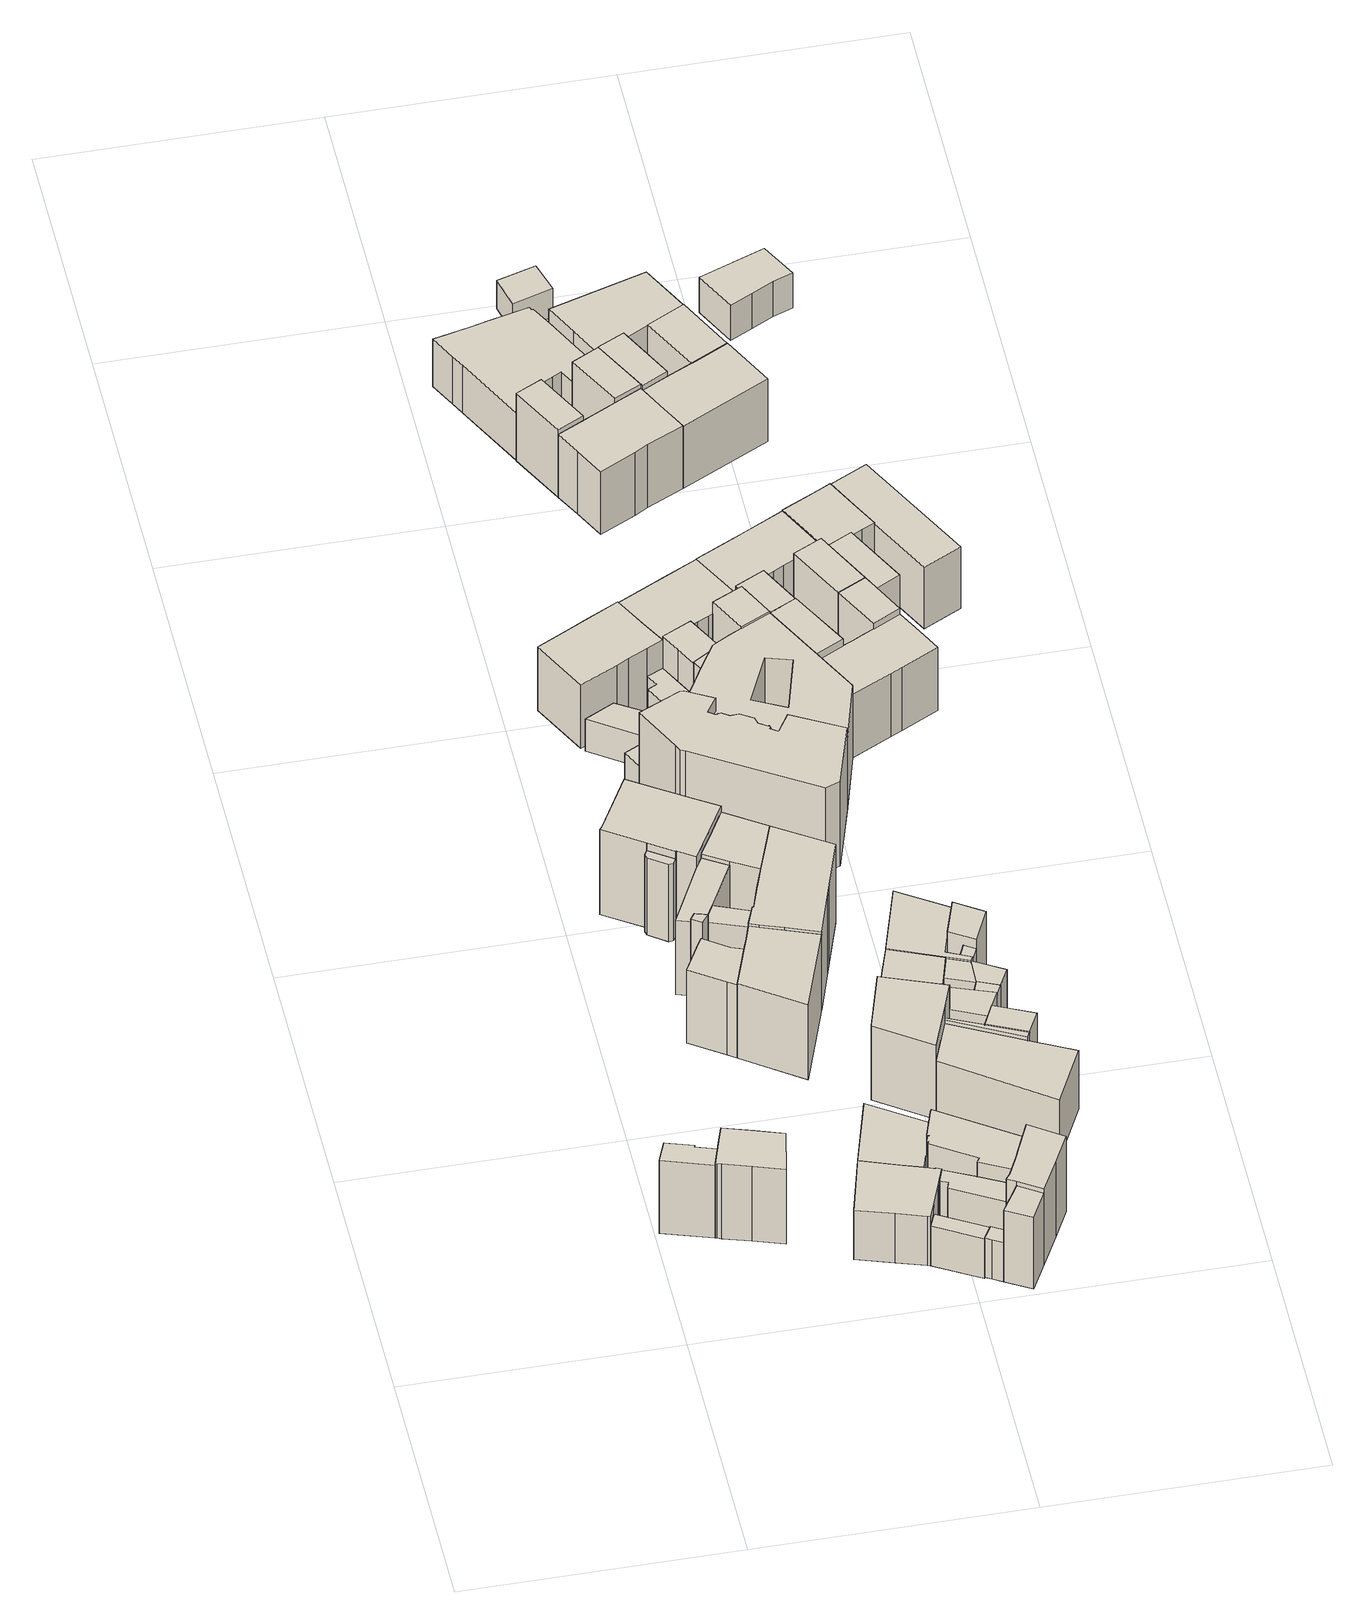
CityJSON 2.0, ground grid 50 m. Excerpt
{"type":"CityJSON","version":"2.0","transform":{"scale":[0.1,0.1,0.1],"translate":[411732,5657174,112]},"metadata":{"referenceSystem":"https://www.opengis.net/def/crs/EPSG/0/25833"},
"CityObjects":{
"building1":{"type":"Building","attributes":{"Gemeindeschluessel":14612000,"Geometrietyp2DReferenz":"3000","function":"31001_9998","roofType":"9999"},"children":["building1-1","building1-2"]},
"building1-1":{"type":"BuildingPart","attributes":{"Dachtyp_tdc":"tdcGableRoof","Dachneigung":29.9,"QualitaetDacherkennung":73,"Geometrietyp2DReferenz":"3000","measuredHeight":19.45,"roofType":"3100"},"parents":["building1"],"geometry":[{"type":"Solid","lod":"1","boundaries":[[[[0,1,2,3,4,5,6,7,8]],[[9,10,11,12,13,14,15,16,17]],[[8,10,9,0]],[[7,11,10,8]],[[6,12,11,7]],[[5,13,12,6]],[[4,14,13,5]],[[3,15,14,4]],[[2,16,15,3]],[[1,17,16,2]],[[0,9,17,1]]]]}]},
"building1-2":{"type":"BuildingPart","attributes":{"Dachtyp_tdc":"tdcPolyFlatRoof","Dachneigung":32.98,"QualitaetDacherkennung":55,"Geometrietyp2DReferenz":"3000","measuredHeight":18.44,"roofType":"2100"},"parents":["building1"],"geometry":[{"type":"Solid","lod":"1","boundaries":[[[[18,19,20,21,22,23]],[[9,24,25,26,27,10]],[[23,24,9,18]],[[22,25,24,23]],[[21,26,25,22]],[[20,27,26,21]],[[19,10,27,20]],[[18,9,10,19]]]]}]},
"building2":{"type":"Building","attributes":{"Dachtyp_tdc":"tdcFreeFormRoof","Gemeindeschluessel":14612000,"Dachneigung":19.95,"QualitaetDacherkennung":12,"Geometrietyp2DReferenz":"3000","measuredHeight":19.2,"function":"31001_9998","roofType":"5000"},"geometry":[{"type":"Solid","lod":"1","boundaries":[[[[28,29,30,31]],[[32,33,34,35]],[[31,33,32,28]],[[30,34,33,31]],[[29,35,34,30]],[[28,32,35,29]]]]}]},
"building3":{"type":"Building","attributes":{"Gemeindeschluessel":14612000,"Geometrietyp2DReferenz":"3000","function":"31001_9998","roofType":"9999"},"children":["building3-1","building3-2"]},
"building3-1":{"type":"BuildingPart","attributes":{"Dachtyp_tdc":"tdcHipAndGableRoof","Dachneigung":46.77,"QualitaetDacherkennung":33,"Geometrietyp2DReferenz":"3000","measuredHeight":19.54,"roofType":"5000"},"parents":["building3"],"geometry":[{"type":"Solid","lod":"1","boundaries":[[[[36,37,38,39,40,41,42,43]],[[44,45,46,47,48,49,50,51]],[[43,45,44,36]],[[42,46,45,43]],[[41,47,46,42]],[[40,48,47,41]],[[39,49,48,40]],[[38,50,49,39]],[[37,51,50,38]],[[36,44,51,37]]]]}]},
"building3-2":{"type":"BuildingPart","attributes":{"Dachtyp_tdc":"tdcGableRoof","Dachneigung":30.3,"QualitaetDacherkennung":47,"Geometrietyp2DReferenz":"3000","measuredHeight":19.57,"roofType":"3100"},"parents":["building3"],"geometry":[{"type":"Solid","lod":"1","boundaries":[[[[52,53,54,55,56,57,58]],[[59,46,44,60,61,62,63]],[[58,46,59,52]],[[57,44,46,58]],[[56,60,44,57]],[[55,61,60,56]],[[54,62,61,55]],[[53,63,62,54]],[[52,59,63,53]]]]}]},
"building4":{"type":"Building","attributes":{"Gemeindeschluessel":14612000,"Geometrietyp2DReferenz":"3000","function":"31001_9998","roofType":"9999"},"children":["building4-1","building4-2","building4-3"]},
"building4-1":{"type":"BuildingPart","attributes":{"Dachtyp_tdc":"tdcFreeFormRoof","Dachneigung":63.6,"QualitaetDacherkennung":11,"Geometrietyp2DReferenz":"3000","measuredHeight":18.9,"roofType":"5000"},"parents":["building4"],"geometry":[{"type":"Solid","lod":"1","boundaries":[[[[64,65,66,67,68,69]],[[70,71,72,73,74,75]],[[69,71,70,64]],[[68,72,71,69]],[[67,73,72,68]],[[66,74,73,67]],[[65,75,74,66]],[[64,70,75,65]]]]}]},
"building4-2":{"type":"BuildingPart","attributes":{"Dachtyp_tdc":"tdcFreeFormRoof","Dachneigung":39.24,"QualitaetDacherkennung":23,"Geometrietyp2DReferenz":"3000","measuredHeight":16.07,"roofType":"5000"},"parents":["building4"],"geometry":[{"type":"Solid","lod":"1","boundaries":[[[[76,77,78,79,80,81]],[[82,83,84,85,86,87]],[[81,83,82,76]],[[80,84,83,81]],[[79,85,84,80]],[[78,86,85,79]],[[77,87,86,78]],[[76,82,87,77]]]]}]},
"building4-3":{"type":"BuildingPart","attributes":{"Dachtyp_tdc":"tdcGableRoof","Dachneigung":28.85,"QualitaetDacherkennung":77,"Geometrietyp2DReferenz":"3000","measuredHeight":21.61,"roofType":"3100"},"parents":["building4"],"geometry":[{"type":"Solid","lod":"1","boundaries":[[[[88,89,90,91,92,93,94,95,96,97,98,99]],[[75,100,101,102,87,86,103,104,105,106,107,70]],[[99,100,75,88]],[[98,101,100,99]],[[97,102,101,98]],[[96,87,102,97]],[[95,86,87,96]],[[94,103,86,95]],[[93,104,103,94]],[[92,105,104,93]],[[91,106,105,92]],[[90,107,106,91]],[[89,70,107,90]],[[88,75,70,89]]]]}]},
"building5":{"type":"Building","attributes":{"Gemeindeschluessel":14612000,"Geometrietyp2DReferenz":"3000","function":"31001_9998","roofType":"9999"},"children":["building5-1","building5-2","building5-3"]},
"building5-1":{"type":"BuildingPart","attributes":{"Dachtyp_tdc":"tdcPolyFlatRoof","Dachneigung":52.43,"QualitaetDacherkennung":63,"Geometrietyp2DReferenz":"3000","measuredHeight":11.21,"roofType":"2100"},"parents":["building5"],"geometry":[{"type":"Solid","lod":"1","boundaries":[[[[108,109,110,111]],[[112,113,114,115]],[[111,113,112,108]],[[110,114,113,111]],[[109,115,114,110]],[[108,112,115,109]]]]}]},
"building5-2":{"type":"BuildingPart","attributes":{"Dachtyp_tdc":"tdcGableRoof","Dachneigung":38.84,"QualitaetDacherkennung":47,"Geometrietyp2DReferenz":"3000","measuredHeight":14.58,"roofType":"3100"},"parents":["building5"],"geometry":[{"type":"Solid","lod":"1","boundaries":[[[[116,117,118,119,120,121,122,123,124,125,126,127,128]],[[129,130,131,132,115,114,133,134,135,136,137,138,139]],[[128,130,129,116]],[[127,131,130,128]],[[126,132,131,127]],[[125,115,132,126]],[[124,114,115,125]],[[123,133,114,124]],[[122,134,133,123]],[[121,135,134,122]],[[120,136,135,121]],[[119,137,136,120]],[[118,138,137,119]],[[117,139,138,118]],[[116,129,139,117]]]]}]},
"building5-3":{"type":"BuildingPart","attributes":{"Dachtyp_tdc":"tdcPolyFlatRoof","Dachneigung":33.16,"QualitaetDacherkennung":56,"Geometrietyp2DReferenz":"3000","measuredHeight":12.74,"roofType":"2100"},"parents":["building5"],"geometry":[{"type":"Solid","lod":"1","boundaries":[[[[140,141,142,143,144,145,146]],[[147,148,131,130,149,150,151]],[[146,148,147,140]],[[145,131,148,146]],[[144,130,131,145]],[[143,149,130,144]],[[142,150,149,143]],[[141,151,150,142]],[[140,147,151,141]]]]}]},
"building6":{"type":"Building","attributes":{"Dachtyp_tdc":"tdcHipAndGableRoof","Gemeindeschluessel":14612000,"Dachneigung":34.46,"QualitaetDacherkennung":48,"Geometrietyp2DReferenz":"3000","measuredHeight":13.91,"function":"31001_9998","roofType":"5000"},"geometry":[{"type":"Solid","lod":"1","boundaries":[[[[152,153,154,155,156,157,158,159,160,161,162,163,164,165,166]],[[167,168,169,170,171,172,173,174,175,176,177,178,179,180,181]],[[166,168,167,152]],[[165,169,168,166]],[[164,170,169,165]],[[163,171,170,164]],[[162,172,171,163]],[[161,173,172,162]],[[160,174,173,161]],[[159,175,174,160]],[[158,176,175,159]],[[157,177,176,158]],[[156,178,177,157]],[[155,179,178,156]],[[154,180,179,155]],[[153,181,180,154]],[[152,167,181,153]]]]}]},
"building7":{"type":"Building","attributes":{"Gemeindeschluessel":14612000,"Geometrietyp2DReferenz":"3000","function":"31001_9998","roofType":"9999"},"children":["building7-1","building7-2","building7-3","building7-4"]},
"building7-1":{"type":"BuildingPart","attributes":{"Dachtyp_tdc":"tdcPolyFlatRoof","Dachneigung":38.86,"QualitaetDacherkennung":47,"Geometrietyp2DReferenz":"3000","measuredHeight":19.51,"roofType":"2100"},"parents":["building7"],"geometry":[{"type":"Solid","lod":"1","boundaries":[[[[182,183,184,185,186,187,188]],[[189,190,191,192,193,194,195]],[[188,190,189,182]],[[187,191,190,188]],[[186,192,191,187]],[[185,193,192,186]],[[184,194,193,185]],[[183,195,194,184]],[[182,189,195,183]]]]}]},
"building7-2":{"type":"BuildingPart","attributes":{"Dachtyp_tdc":"tdcPolyFlatRoof","Dachneigung":40.63,"QualitaetDacherkennung":58,"Geometrietyp2DReferenz":"3000","measuredHeight":19.34,"roofType":"2100"},"parents":["building7"],"geometry":[{"type":"Solid","lod":"1","boundaries":[[[[196,197,198,199,200]],[[190,201,202,203,191]],[[200,201,190,196]],[[199,202,201,200]],[[198,203,202,199]],[[197,191,203,198]],[[196,190,191,197]]]]}]},
"building7-3":{"type":"BuildingPart","attributes":{"Dachtyp_tdc":"tdcHipAndGableRoof","Dachneigung":37.05,"QualitaetDacherkennung":53,"Geometrietyp2DReferenz":"3000","measuredHeight":20.7,"roofType":"5000"},"parents":["building7"],"geometry":[{"type":"Solid","lod":"1","boundaries":[[[[204,205,206,207,208,209,210,211,212,213,214,215,216]],[[217,218,219,202,201,220,221,222,223,224,225,226,227]],[[216,218,217,204]],[[215,219,218,216]],[[214,202,219,215]],[[213,201,202,214]],[[212,220,201,213]],[[211,221,220,212]],[[210,222,221,211]],[[209,223,222,210]],[[208,224,223,209]],[[207,225,224,208]],[[206,226,225,207]],[[205,227,226,206]],[[204,217,227,205]]]]}]},
"building7-4":{"type":"BuildingPart","attributes":{"Dachtyp_tdc":"tdcGableRoof","Dachneigung":40.17,"QualitaetDacherkennung":57,"Geometrietyp2DReferenz":"3000","measuredHeight":20.71,"roofType":"3100"},"parents":["building7"],"geometry":[{"type":"Solid","lod":"1","boundaries":[[[[228,208,229,230,231,232,209]],[[233,223,189,195,234,235,224]],[[209,223,233,228]],[[232,189,223,209]],[[231,195,189,232]],[[230,234,195,231]],[[229,235,234,230]],[[208,224,235,229]],[[228,233,224,208]]]]}]},
"building8":{"type":"Building","attributes":{"Dachtyp_tdc":"tdcFreeFormRoof","Gemeindeschluessel":14612000,"Dachneigung":47,"QualitaetDacherkennung":44,"Geometrietyp2DReferenz":"3000","measuredHeight":16.25,"function":"31001_9998","roofType":"5000"},"geometry":[{"type":"Solid","lod":"1","boundaries":[[[[236,237,238,239,240,241,242,243,244,245,246,247,248]],[[249,250,251,252,253,254,255,256,257,258,259,260,261]],[[248,250,249,236]],[[247,251,250,248]],[[246,252,251,247]],[[245,253,252,246]],[[244,254,253,245]],[[243,255,254,244]],[[242,256,255,243]],[[241,257,256,242]],[[240,258,257,241]],[[239,259,258,240]],[[238,260,259,239]],[[237,261,260,238]],[[236,249,261,237]]]]}]},
"building9":{"type":"Building","attributes":{"Dachtyp_tdc":"tdcPolyFlatRoof","Gemeindeschluessel":14612000,"Dachneigung":41.18,"QualitaetDacherkennung":34,"Geometrietyp2DReferenz":"3000","measuredHeight":9.09,"function":"31001_9998","roofType":"2100"},"geometry":[{"type":"Solid","lod":"1","boundaries":[[[[262,263,264,265]],[[266,267,268,269]],[[265,267,266,262]],[[264,268,267,265]],[[263,269,268,264]],[[262,266,269,263]]]]}]},
"building10":{"type":"Building","attributes":{"Dachtyp_tdc":"tdcFreeFormRoof","Gemeindeschluessel":14612000,"Dachneigung":37.25,"QualitaetDacherkennung":61,"Geometrietyp2DReferenz":"3000","measuredHeight":9.1,"function":"31001_9998","roofType":"5000"},"geometry":[{"type":"Solid","lod":"1","boundaries":[[[[270,271,272,273,262,265]],[[274,275,276,277,278,279]],[[265,275,274,270]],[[262,276,275,265]],[[273,277,276,262]],[[272,278,277,273]],[[271,279,278,272]],[[270,274,279,271]]]]}]},
"building11":{"type":"Building","attributes":{"Gemeindeschluessel":14612000,"Geometrietyp2DReferenz":"3000","function":"31001_9998","roofType":"9999"},"children":["building11-1","building11-2","building11-3"]},
"building11-1":{"type":"BuildingPart","attributes":{"Dachtyp_tdc":"tdcGableRoof","Dachneigung":42.1,"QualitaetDacherkennung":53,"Geometrietyp2DReferenz":"3000","measuredHeight":20.67,"roofType":"3100"},"parents":["building11"],"geometry":[{"type":"Solid","lod":"1","boundaries":[[[[280,281,282,283,284,285,286,287,288]],[[289,290,291,292,293,294,295,296,297]],[[288,290,289,280]],[[287,291,290,288]],[[286,292,291,287]],[[285,293,292,286]],[[284,294,293,285]],[[283,295,294,284]],[[282,296,295,283]],[[281,297,296,282]],[[280,289,297,281]]]]}]},
"building11-2":{"type":"BuildingPart","attributes":{"Dachtyp_tdc":"tdcPolyFlatRoof","Dachneigung":52.93,"QualitaetDacherkennung":54,"Geometrietyp2DReferenz":"3000","measuredHeight":11.17,"roofType":"2100"},"parents":["building11"],"geometry":[{"type":"Solid","lod":"1","boundaries":[[[[298,299,300,301,302,303]],[[304,305,306,307,308,309]],[[303,305,304,298]],[[302,306,305,303]],[[301,307,306,302]],[[300,308,307,301]],[[299,309,308,300]],[[298,304,309,299]]]]}]},
"building11-3":{"type":"BuildingPart","attributes":{"Dachtyp_tdc":"tdcPolyFlatRoof","Dachneigung":48.68,"QualitaetDacherkennung":48,"Geometrietyp2DReferenz":"3000","measuredHeight":19.78,"roofType":"2100"},"parents":["building11"],"geometry":[{"type":"Solid","lod":"1","boundaries":[[[[310,311,312,313,314]],[[290,315,307,306,291]],[[314,315,290,310]],[[313,307,315,314]],[[312,306,307,313]],[[311,291,306,312]],[[310,290,291,311]]]]}]},
"building12":{"type":"Building","attributes":{"Gemeindeschluessel":14612000,"Geometrietyp2DReferenz":"3000","function":"31001_9998","roofType":"9999"},"children":["building12-1","building12-2"]},
"building12-1":{"type":"BuildingPart","attributes":{"Dachtyp_tdc":"tdcPolyFlatRoof","Dachneigung":7.46,"QualitaetDacherkennung":46,"Geometrietyp2DReferenz":"3000","measuredHeight":8.6,"roofType":"2100"},"parents":["building12"],"geometry":[{"type":"Solid","lod":"1","boundaries":[[[[316,317,318,319,320,321,322,323]],[[324,325,326,327,328,329,330,331]],[[323,325,324,316]],[[322,326,325,323]],[[321,327,326,322]],[[320,328,327,321]],[[319,329,328,320]],[[318,330,329,319]],[[317,331,330,318]],[[316,324,331,317]]]]}]},
"building12-2":{"type":"BuildingPart","attributes":{"Dachtyp_tdc":"tdcHipAndGableRoof","Dachneigung":43.29,"QualitaetDacherkennung":71,"Geometrietyp2DReferenz":"3000","measuredHeight":17.9,"roofType":"5000"},"parents":["building12"],"geometry":[{"type":"Solid","lod":"1","boundaries":[[[[332,333,334,335,336,337,338,339,340,341]],[[342,343,327,326,344,345,346,347,348,349]],[[341,343,342,332]],[[340,327,343,341]],[[339,326,327,340]],[[338,344,326,339]],[[337,345,344,338]],[[336,346,345,337]],[[335,347,346,336]],[[334,348,347,335]],[[333,349,348,334]],[[332,342,349,333]]]]}]},
"building13":{"type":"Building","attributes":{"Dachtyp_tdc":"tdcFreeFormRoof","Gemeindeschluessel":14612000,"Dachneigung":29.77,"QualitaetDacherkennung":10,"Geometrietyp2DReferenz":"3000","measuredHeight":21.54,"function":"31001_9998","roofType":"5000"},"geometry":[{"type":"Solid","lod":"1","boundaries":[[[[350,351,352,353,354,355,356,357,358,359,360,361,362,363,364,365,366,367,368,369,370,371,372,373]],[[374,375,376,377,378,379,380,381,382,383,384,385,386,387,388,389,390,391,392,393,394,395,396,397]],[[373,375,374,350]],[[372,376,375,373]],[[371,377,376,372]],[[370,378,377,371]],[[369,379,378,370]],[[368,380,379,369]],[[367,381,380,368]],[[366,382,381,367]],[[365,383,382,366]],[[364,384,383,365]],[[363,385,384,364]],[[362,386,385,363]],[[361,387,386,362]],[[360,388,387,361]],[[359,389,388,360]],[[358,390,389,359]],[[357,391,390,358]],[[356,392,391,357]],[[355,393,392,356]],[[354,394,393,355]],[[353,395,394,354]],[[352,396,395,353]],[[351,397,396,352]],[[350,374,397,351]]]]}]},
"building14":{"type":"Building","attributes":{"Gemeindeschluessel":14612000,"Geometrietyp2DReferenz":"3000","function":"31001_9998","roofType":"9999"},"children":["building14-1","building14-2","building14-3","building14-4"]},
"building14-1":{"type":"BuildingPart","attributes":{"Dachtyp_tdc":"tdcGableRoof","Dachneigung":10.02,"QualitaetDacherkennung":24,"Geometrietyp2DReferenz":"3000","measuredHeight":16.29,"roofType":"3100"},"parents":["building14"],"geometry":[{"type":"Solid","lod":"1","boundaries":[[[[398,399,400,401,402]],[[403,404,405,406,407]],[[402,404,403,398]],[[401,405,404,402]],[[400,406,405,401]],[[399,407,406,400]],[[398,403,407,399]]]]}]},
"building14-2":{"type":"BuildingPart","attributes":{"Dachtyp_tdc":"tdcGableRoof","Dachneigung":38.31,"QualitaetDacherkennung":52,"Geometrietyp2DReferenz":"3000","measuredHeight":16.13,"roofType":"3100"},"parents":["building14"],"geometry":[{"type":"Solid","lod":"1","boundaries":[[[[408,409,410,411]],[[412,413,414,415]],[[411,413,412,408]],[[410,414,413,411]],[[409,415,414,410]],[[408,412,415,409]]]]}]},
"building14-3":{"type":"BuildingPart","attributes":{"Dachtyp_tdc":"tdcHipAndGableRoof","Dachneigung":29.75,"QualitaetDacherkennung":56,"Geometrietyp2DReferenz":"3000","measuredHeight":19.17,"roofType":"5000"},"parents":["building14"],"geometry":[{"type":"Solid","lod":"1","boundaries":[[[[416,417,418,419,420,421]],[[403,422,423,424,425,426]],[[421,422,403,416]],[[420,423,422,421]],[[419,424,423,420]],[[418,425,424,419]],[[417,426,425,418]],[[416,403,426,417]]]]}]},
"building14-4":{"type":"BuildingPart","attributes":{"Dachtyp_tdc":"tdcGableRoof","Dachneigung":16.79,"QualitaetDacherkennung":12,"Geometrietyp2DReferenz":"3000","measuredHeight":16.14,"roofType":"3100"},"parents":["building14"],"geometry":[{"type":"Solid","lod":"1","boundaries":[[[[427,428,429,430]],[[415,405,404,426]],[[430,405,415,427]],[[429,404,405,430]],[[428,426,404,429]],[[427,415,426,428]]]]}]},
"building15":{"type":"Building","attributes":{"Gemeindeschluessel":14612000,"Geometrietyp2DReferenz":"3000","function":"31001_9998","roofType":"9999"},"children":["building15-1","building15-2","building15-3","building15-4","building15-5"]},
"building15-1":{"type":"BuildingPart","attributes":{"Dachtyp_tdc":"tdcPolyFlatRoof","Dachneigung":44.47,"QualitaetDacherkennung":57,"Geometrietyp2DReferenz":"3000","measuredHeight":13.58,"roofType":"2100"},"parents":["building15"],"geometry":[{"type":"Solid","lod":"1","boundaries":[[[[431,432,433,434]],[[435,436,437,438]],[[434,436,435,431]],[[433,437,436,434]],[[432,438,437,433]],[[431,435,438,432]]]]}]},
"building15-2":{"type":"BuildingPart","attributes":{"Dachtyp_tdc":"tdcFreeFormRoof","Dachneigung":53.95,"QualitaetDacherkennung":9,"Geometrietyp2DReferenz":"3000","measuredHeight":13.03,"roofType":"5000"},"parents":["building15"],"geometry":[{"type":"Solid","lod":"1","boundaries":[[[[431,434,439,440]],[[435,441,442,436]],[[440,441,435,431]],[[439,442,441,440]],[[434,436,442,439]],[[431,435,436,434]]]]}]},
"building15-3":{"type":"BuildingPart","attributes":{"Dachtyp_tdc":"tdcPolyFlatRoof","Dachneigung":42.32,"QualitaetDacherkennung":56,"Geometrietyp2DReferenz":"3000","measuredHeight":14.64,"roofType":"2100"},"parents":["building15"],"geometry":[{"type":"Solid","lod":"1","boundaries":[[[[443,444,445,446,447,448,449]],[[450,425,424,451,452,438,437]],[[449,425,450,443]],[[448,424,425,449]],[[447,451,424,448]],[[446,452,451,447]],[[445,438,452,446]],[[444,437,438,445]],[[443,450,437,444]]]]}]},
"building15-4":{"type":"BuildingPart","attributes":{"Dachtyp_tdc":"tdcPolyFlatRoof","Dachneigung":39.75,"QualitaetDacherkennung":65,"Geometrietyp2DReferenz":"3000","measuredHeight":13.14,"roofType":"2100"},"parents":["building15"],"geometry":[{"type":"Solid","lod":"1","boundaries":[[[[453,454,455,456]],[[441,435,457,458]],[[456,435,441,453]],[[455,457,435,456]],[[454,458,457,455]],[[453,441,458,454]]]]}]},
"building15-5":{"type":"BuildingPart","attributes":{"Dachtyp_tdc":"tdcGableRoof","Dachneigung":43.86,"QualitaetDacherkennung":56,"Geometrietyp2DReferenz":"3000","measuredHeight":14.02,"roofType":"3100"},"parents":["building15"],"geometry":[{"type":"Solid","lod":"1","boundaries":[[[[459,460,461,462,463,464]],[[457,452,451,423,465,458]],[[464,452,457,459]],[[463,451,452,464]],[[462,423,451,463]],[[461,465,423,462]],[[460,458,465,461]],[[459,457,458,460]]]]}]},
"building16":{"type":"Building","attributes":{"Gemeindeschluessel":14612000,"Geometrietyp2DReferenz":"3000","function":"31001_9998","roofType":"9999"},"children":["building16-1","building16-2","building16-3","building16-4"]},
"building16-1":{"type":"BuildingPart","attributes":{"Dachtyp_tdc":"tdcGableRoof","Dachneigung":52.01,"QualitaetDacherkennung":47,"Geometrietyp2DReferenz":"3000","measuredHeight":17.64,"roofType":"3100"},"parents":["building16"],"geometry":[{"type":"Solid","lod":"1","boundaries":[[[[466,467,468,469,470,471]],[[472,473,474,475,476,477]],[[471,473,472,466]],[[470,474,473,471]],[[469,475,474,470]],[[468,476,475,469]],[[467,477,476,468]],[[466,472,477,467]]]]}]},
"building16-2":{"type":"BuildingPart","attributes":{"Dachtyp_tdc":"tdcFreeFormRoof","Dachneigung":74.53,"QualitaetDacherkennung":20,"Geometrietyp2DReferenz":"3000","measuredHeight":17.55,"roofType":"5000"},"parents":["building16"],"geometry":[{"type":"Solid","lod":"1","boundaries":[[[[478,479,480]],[[476,481,477]],[[480,481,476,478]],[[479,477,481,480]],[[478,476,477,479]]]]}]},
"building16-3":{"type":"BuildingPart","attributes":{"Dachtyp_tdc":"tdcGableRoof","Dachneigung":42.95,"QualitaetDacherkennung":42,"Geometrietyp2DReferenz":"3000","measuredHeight":17.29,"roofType":"3100"},"parents":["building16"],"geometry":[{"type":"Solid","lod":"1","boundaries":[[[[482,483,484,485,486,487,488,489,490,491,492,493]],[[494,495,474,473,496,497,498,499,500,501,502,503]],[[493,495,494,482]],[[492,474,495,493]],[[491,473,474,492]],[[490,496,473,491]],[[489,497,496,490]],[[488,498,497,489]],[[487,499,498,488]],[[486,500,499,487]],[[485,501,500,486]],[[484,502,501,485]],[[483,503,502,484]],[[482,494,503,483]]]]}]},
"building16-4":{"type":"BuildingPart","attributes":{"Dachtyp_tdc":"tdcPolyFlatRoof","Dachneigung":0,"QualitaetDacherkennung":36,"Geometrietyp2DReferenz":"3000","measuredHeight":17.28,"roofType":"1000"},"parents":["building16"],"geometry":[{"type":"Solid","lod":"1","boundaries":[[[[504,505,506,507,508]],[[509,503,502,510,511]],[[508,503,509,504]],[[507,502,503,508]],[[506,510,502,507]],[[505,511,510,506]],[[504,509,511,505]]]]}]},
"building17":{"type":"Building","attributes":{"Gemeindeschluessel":14612000,"Geometrietyp2DReferenz":"3000","function":"31001_9998","roofType":"9999"},"children":["building17-1","building17-2"]},
"building17-1":{"type":"BuildingPart","attributes":{"Dachtyp_tdc":"tdcGableRoof","Dachneigung":45.28,"QualitaetDacherkennung":50,"Geometrietyp2DReferenz":"3000","measuredHeight":15,"roofType":"3100"},"parents":["building17"],"geometry":[{"type":"Solid","lod":"1","boundaries":[[[[512,513,514,515]],[[516,517,518,519]],[[515,517,516,512]],[[514,518,517,515]],[[513,519,518,514]],[[512,516,519,513]]]]}]},
"building17-2":{"type":"BuildingPart","attributes":{"Dachtyp_tdc":"tdcHipAndGableRoof","Dachneigung":39.51,"QualitaetDacherkennung":42,"Geometrietyp2DReferenz":"3000","measuredHeight":15.01,"roofType":"5000"},"parents":["building17"],"geometry":[{"type":"Solid","lod":"1","boundaries":[[[[520,521,522,523,524,525,526,527,528]],[[529,530,441,531,465,532,516,519,533]],[[528,530,529,520]],[[527,441,530,528]],[[526,531,441,527]],[[525,465,531,526]],[[524,532,465,525]],[[523,516,532,524]],[[522,519,516,523]],[[521,533,519,522]],[[520,529,533,521]]]]}]},
"building18":{"type":"Building","attributes":{"Dachtyp_tdc":"tdcPolyFlatRoof","Gemeindeschluessel":14612000,"Dachneigung":0,"QualitaetDacherkennung":12,"Geometrietyp2DReferenz":"3000","measuredHeight":16.9,"function":"31001_9998","roofType":"1000"},"geometry":[{"type":"Solid","lod":"1","boundaries":[[[[534,535,536,537,538,539,540,541,542,543,544,545,546,547,548,549,550,551,552,553,554,555,556,557,558,559],[560,561,562,563]],[[564,481,476,475,565,509,511,566,567,568,569,570,571,572,573,574,575,576,577,578,579,580,581,582,583,584],[585,586,587,588]],[[559,481,564,534]],[[558,476,481,559]],[[557,475,476,558]],[[556,565,475,557]],[[555,509,565,556]],[[554,511,509,555]],[[553,566,511,554]],[[552,567,566,553]],[[551,568,567,552]],[[550,569,568,551]],[[549,570,569,550]],[[548,571,570,549]],[[547,572,571,548]],[[546,573,572,547]],[[545,574,573,546]],[[544,575,574,545]],[[543,576,575,544]],[[542,577,576,543]],[[541,578,577,542]],[[540,579,578,541]],[[539,580,579,540]],[[538,581,580,539]],[[537,582,581,538]],[[536,583,582,537]],[[535,584,583,536]],[[534,564,584,535]],[[563,586,585,560]],[[562,587,586,563]],[[561,588,587,562]],[[560,585,588,561]]]]}]},
"building19":{"type":"Building","attributes":{"Dachtyp_tdc":"tdcFreeFormRoof","Gemeindeschluessel":14612000,"Dachneigung":48.93,"QualitaetDacherkennung":6,"Geometrietyp2DReferenz":"3000","measuredHeight":11.45,"function":"31001_9998","roofType":"5000"},"geometry":[{"type":"Solid","lod":"1","boundaries":[[[[589,590,591,592]],[[529,593,518,530]],[[592,593,529,589]],[[591,518,593,592]],[[590,530,518,591]],[[589,529,530,590]]]]}]},
"building20":{"type":"Building","attributes":{"Dachtyp_tdc":"tdcFreeFormRoof","Gemeindeschluessel":14612000,"Dachneigung":44.79,"QualitaetDacherkennung":20,"Geometrietyp2DReferenz":"3000","measuredHeight":18.04,"function":"31001_9998","roofType":"5000"},"geometry":[{"type":"Solid","lod":"1","boundaries":[[[[594,595,596,597,598,599,600,601,602,603,604,605,606,607,608,609,610]],[[611,612,613,614,615,616,617,618,619,620,621,622,623,624,625,626,627]],[[610,612,611,594]],[[609,613,612,610]],[[608,614,613,609]],[[607,615,614,608]],[[606,616,615,607]],[[605,617,616,606]],[[604,618,617,605]],[[603,619,618,604]],[[602,620,619,603]],[[601,621,620,602]],[[600,622,621,601]],[[599,623,622,600]],[[598,624,623,599]],[[597,625,624,598]],[[596,626,625,597]],[[595,627,626,596]],[[594,611,627,595]]]]}]},
"building21":{"type":"Building","attributes":{"Gemeindeschluessel":14612000,"Geometrietyp2DReferenz":"3000","function":"31001_9998","roofType":"9999"},"children":["building21-1","building21-2","building21-3"]},
"building21-1":{"type":"BuildingPart","attributes":{"Dachtyp_tdc":"tdcGableRoof","Dachneigung":43.53,"QualitaetDacherkennung":65,"Geometrietyp2DReferenz":"3000","measuredHeight":17.69,"roofType":"3100"},"parents":["building21"],"geometry":[{"type":"Solid","lod":"1","boundaries":[[[[628,629,630,631,632,633,634,635,636,637,638,639,640]],[[641,642,643,644,645,646,647,648,649,650,651,652,653]],[[640,642,641,628]],[[639,643,642,640]],[[638,644,643,639]],[[637,645,644,638]],[[636,646,645,637]],[[635,647,646,636]],[[634,648,647,635]],[[633,649,648,634]],[[632,650,649,633]],[[631,651,650,632]],[[630,652,651,631]],[[629,653,652,630]],[[628,641,653,629]]]]}]},
"building21-2":{"type":"BuildingPart","attributes":{"Dachtyp_tdc":"tdcPolyFlatRoof","Dachneigung":35.4,"QualitaetDacherkennung":65,"Geometrietyp2DReferenz":"3000","measuredHeight":17.73,"roofType":"2100"},"parents":["building21"],"geometry":[{"type":"Solid","lod":"1","boundaries":[[[[654,655,656,657]],[[643,658,659,644]],[[657,658,643,654]],[[656,659,658,657]],[[655,644,659,656]],[[654,643,644,655]]]]}]},
"building21-3":{"type":"BuildingPart","attributes":{"Dachtyp_tdc":"tdcPolyFlatRoof","Dachneigung":36.06,"QualitaetDacherkennung":78,"Geometrietyp2DReferenz":"3000","measuredHeight":17.79,"roofType":"2100"},"parents":["building21"],"geometry":[{"type":"Solid","lod":"1","boundaries":[[[[660,661,662,663]],[[664,665,653,652]],[[663,665,664,660]],[[662,653,665,663]],[[661,652,653,662]],[[660,664,652,661]]]]}]},
"building22":{"type":"Building","attributes":{"Gemeindeschluessel":14612000,"Dachneigung":84.89,"Dachorientierung":0,"MittlereTraufHoehe":119.67,"QualitaetDacherkennung":84,"ObjektHoehe":6.88,"BodenHoehe":113.13,"Geometrietyp2DReferenz":"3000","AbsoluteHoehe":120.01,"Dachflaeche":46.97,"measuredHeight":6.88,"function":"31001_9998","roofType":"2100","storeysAboveGround":2},"geometry":[{"type":"Solid","lod":"1","boundaries":[[[[666,667,668,669]],[[670,671,672,673]],[[669,671,670,666]],[[668,672,671,669]],[[667,673,672,668]],[[666,670,673,667]]]]}]},
"building23":{"type":"Building","attributes":{"Gemeindeschluessel":14612000,"Geometrietyp2DReferenz":"3000","function":"31001_9998","roofType":"9999"},"children":["building23-1","building23-2","building23-3"]},
"building23-1":{"type":"BuildingPart","attributes":{"Dachtyp_tdc":"tdcGableRoof","Dachneigung":42.88,"QualitaetDacherkennung":67,"Geometrietyp2DReferenz":"3000","measuredHeight":17.67,"roofType":"3100"},"parents":["building23"],"geometry":[{"type":"Solid","lod":"1","boundaries":[[[[674,675,676,677,678,679,680,681,682,683]],[[684,685,686,687,688,689,500,690,691,692]],[[683,685,684,674]],[[682,686,685,683]],[[681,687,686,682]],[[680,688,687,681]],[[679,689,688,680]],[[678,500,689,679]],[[677,690,500,678]],[[676,691,690,677]],[[675,692,691,676]],[[674,684,692,675]]]]}]},
"building23-2":{"type":"BuildingPart","attributes":{"Dachtyp_tdc":"tdcPolyFlatRoof","Dachneigung":31.81,"QualitaetDacherkennung":77,"Geometrietyp2DReferenz":"3000","measuredHeight":18.01,"roofType":"2100"},"parents":["building23"],"geometry":[{"type":"Solid","lod":"1","boundaries":[[[[693,694,695,696]],[[689,688,697,510]],[[696,688,689,693]],[[695,697,688,696]],[[694,510,697,695]],[[693,689,510,694]]]]}]},
"building23-3":{"type":"BuildingPart","attributes":{"Dachtyp_tdc":"tdcPolyFlatRoof","Dachneigung":32.56,"QualitaetDacherkennung":79,"Geometrietyp2DReferenz":"3000","measuredHeight":17.93,"roofType":"2100"},"parents":["building23"],"geometry":[{"type":"Solid","lod":"1","boundaries":[[[[698,699,700,701]],[[685,684,702,703]],[[701,684,685,698]],[[700,702,684,701]],[[699,703,702,700]],[[698,685,703,699]]]]}]},
"building24":{"type":"Building","attributes":{"Gemeindeschluessel":14612000,"Geometrietyp2DReferenz":"3000","function":"31001_9998","roofType":"9999"},"children":["building24-1","building24-2","building24-3"]},
"building24-1":{"type":"BuildingPart","attributes":{"Dachtyp_tdc":"tdcPolyFlatRoof","Dachneigung":32.83,"QualitaetDacherkennung":74,"Geometrietyp2DReferenz":"3000","measuredHeight":17.89,"roofType":"2100"},"parents":["building24"],"geometry":[{"type":"Solid","lod":"1","boundaries":[[[[700,699,704,705,706]],[[702,707,708,709,703]],[[706,707,702,700]],[[705,708,707,706]],[[704,709,708,705]],[[699,703,709,704]],[[700,702,703,699]]]]}]},
"building24-2":{"type":"BuildingPart","attributes":{"Dachtyp_tdc":"tdcPolyFlatRoof","Dachneigung":33.61,"QualitaetDacherkennung":80,"Geometrietyp2DReferenz":"3000","measuredHeight":18.24,"roofType":"2100"},"parents":["building24"],"geometry":[{"type":"Solid","lod":"1","boundaries":[[[[710,711,712,713,714]],[[697,715,716,511,510]],[[714,715,697,710]],[[713,716,715,714]],[[712,511,716,713]],[[711,510,511,712]],[[710,697,510,711]]]]}]},
"building24-3":{"type":"BuildingPart","attributes":{"Dachtyp_tdc":"tdcGableRoof","Dachneigung":44.32,"QualitaetDacherkennung":62,"Geometrietyp2DReferenz":"3000","measuredHeight":17.86,"roofType":"3100"},"parents":["building24"],"geometry":[{"type":"Solid","lod":"1","boundaries":[[[[717,718,719,720,721,722,723,724,725,726,727,728,729]],[[716,715,730,731,709,708,732,733,734,735,566,736,737]],[[729,715,716,717]],[[728,730,715,729]],[[727,731,730,728]],[[726,709,731,727]],[[725,708,709,726]],[[724,732,708,725]],[[723,733,732,724]],[[722,734,733,723]],[[721,735,734,722]],[[720,566,735,721]],[[719,736,566,720]],[[718,737,736,719]],[[717,716,737,718]]]]}]},
"building25":{"type":"Building","attributes":{"Dachtyp_tdc":"tdcPolyFlatRoof","Gemeindeschluessel":14612000,"Dachneigung":0,"QualitaetDacherkennung":70,"Geometrietyp2DReferenz":"3000","measuredHeight":3.49,"function":"31001_9998","roofType":"1000"},"geometry":[{"type":"Solid","lod":"1","boundaries":[[[[738,739,740,741,742,743]],[[744,745,746,747,748,749]],[[743,745,744,738]],[[742,746,745,743]],[[741,747,746,742]],[[740,748,747,741]],[[739,749,748,740]],[[738,744,749,739]]]]}]},
"building26":{"type":"Building","attributes":{"Gemeindeschluessel":14612000,"Geometrietyp2DReferenz":"3000","function":"31001_9998","roofType":"9999"},"children":["building26-1","building26-2"]},
"building26-1":{"type":"BuildingPart","attributes":{"Dachtyp_tdc":"tdcGableRoof","Dachneigung":51.69,"QualitaetDacherkennung":66,"Geometrietyp2DReferenz":"3000","measuredHeight":17.69,"roofType":"3100"},"parents":["building26"],"geometry":[{"type":"Solid","lod":"1","boundaries":[[[[750,751,752,753]],[[754,755,756,757]],[[753,755,754,750]],[[752,756,755,753]],[[751,757,756,752]],[[750,754,757,751]]]]}]},
"building26-2":{"type":"BuildingPart","attributes":{"Dachtyp_tdc":"tdcHipAndGableRoof","Dachneigung":43.78,"QualitaetDacherkennung":35,"Geometrietyp2DReferenz":"3000","measuredHeight":17.46,"roofType":"5000"},"parents":["building26"],"geometry":[{"type":"Solid","lod":"1","boundaries":[[[[758,759,760,761,762,763,764]],[[617,765,616,766,754,757,767]],[[764,765,617,758]],[[763,616,765,764]],[[762,766,616,763]],[[761,754,766,762]],[[760,757,754,761]],[[759,767,757,760]],[[758,617,767,759]]]]}]},
"building27":{"type":"Building","attributes":{"Gemeindeschluessel":14612000,"Geometrietyp2DReferenz":"3000","function":"31001_9998","roofType":"9999"},"children":["building27-1","building27-2"]},
"building27-1":{"type":"BuildingPart","attributes":{"Dachtyp_tdc":"tdcHipAndGableRoof","Dachneigung":43.84,"QualitaetDacherkennung":54,"Geometrietyp2DReferenz":"3000","measuredHeight":17.53,"roofType":"5000"},"parents":["building27"],"geometry":[{"type":"Solid","lod":"1","boundaries":[[[[768,769,770,771,772,773]],[[774,647,645,775,776,777]],[[773,647,774,768]],[[772,645,647,773]],[[771,775,645,772]],[[770,776,775,771]],[[769,777,776,770]],[[768,774,777,769]]]]}]},
"building27-2":{"type":"BuildingPart","attributes":{"Dachtyp_tdc":"tdcPolyFlatRoof","Dachneigung":40.34,"QualitaetDacherkennung":72,"Geometrietyp2DReferenz":"3000","measuredHeight":17.99,"roofType":"2100"},"parents":["building27"],"geometry":[{"type":"Solid","lod":"1","boundaries":[[[[778,779,780,781]],[[775,645,659,782]],[[781,645,775,778]],[[780,659,645,781]],[[779,782,659,780]],[[778,775,782,779]]]]}]},
"building28":{"type":"Building","attributes":{"Gemeindeschluessel":14612000,"Geometrietyp2DReferenz":"3000","function":"31001_9998","roofType":"9999"},"children":["building28-1","building28-2","building28-3"]},
"building28-1":{"type":"BuildingPart","attributes":{"Dachtyp_tdc":"tdcPolyFlatRoof","Dachneigung":40.12,"QualitaetDacherkennung":76,"Geometrietyp2DReferenz":"3000","measuredHeight":17.71,"roofType":"2100"},"parents":["building28"],"geometry":[{"type":"Solid","lod":"1","boundaries":[[[[783,784,785,786,787]],[[788,789,790,791,792]],[[787,789,788,783]],[[786,790,789,787]],[[785,791,790,786]],[[784,792,791,785]],[[783,788,792,784]]]]}]},
"building28-2":{"type":"BuildingPart","attributes":{"Dachtyp_tdc":"tdcHipAndGableRoof","Dachneigung":52.89,"QualitaetDacherkennung":71,"Geometrietyp2DReferenz":"3000","measuredHeight":17.62,"roofType":"5000"},"parents":["building28"],"geometry":[{"type":"Solid","lod":"1","boundaries":[[[[793,794,795,796,797]],[[798,799,800,801,802]],[[797,799,798,793]],[[796,800,799,797]],[[795,801,800,796]],[[794,802,801,795]],[[793,798,802,794]]]]}]},
"building28-3":{"type":"BuildingPart","attributes":{"Dachtyp_tdc":"tdcGableRoof","Dachneigung":42.49,"QualitaetDacherkennung":72,"Geometrietyp2DReferenz":"3000","measuredHeight":17.64,"roofType":"3100"},"parents":["building28"],"geometry":[{"type":"Solid","lod":"1","boundaries":[[[[803,804,805,806,807,808,809,810,811]],[[791,790,812,813,814,802,815,801,816]],[[811,790,791,803]],[[810,812,790,811]],[[809,813,812,810]],[[808,814,813,809]],[[807,802,814,808]],[[806,815,802,807]],[[805,801,815,806]],[[804,816,801,805]],[[803,791,816,804]]]]}]},
"building29":{"type":"Building","attributes":{"Dachtyp_tdc":"tdcFreeFormRoof","Gemeindeschluessel":14612000,"Dachneigung":31.45,"QualitaetDacherkennung":28,"Geometrietyp2DReferenz":"3000","measuredHeight":10.44,"function":"31001_9998","roofType":"5000"},"geometry":[{"type":"Solid","lod":"1","boundaries":[[[[817,818,819,820,821,822]],[[823,824,825,826,827,828]],[[822,824,823,817]],[[821,825,824,822]],[[820,826,825,821]],[[819,827,826,820]],[[818,828,827,819]],[[817,823,828,818]]]]}]}
},
"vertices":[
[97,236,186],[100,235,186],[107,232,186],[156,216,186],[210,198,186],[227,282,186],[177,299,186],[123,317,186],[109,274,186],[97,236,11],[109,274,11],[123,317,11],[177,299,11],[227,282,11],[210,198,11],[156,216,11],[107,232,11],[100,235,11],
[97,236,181],[109,274,181],[72,286,181],[73,290,181],[23,306,181],[7,266,181],[7,266,11],[23,306,11],[73,290,11],[72,286,11],
[190,790,201],[202,806,201],[180,813,201],[172,802,201],[190,790,11],[172,802,11],[180,813,11],[202,806,11],
[249,732,182],[227,741,182],[183,772,182],[176,760,182],[144,703,182],[205,661,182],[220,650,182],[235,694,182],[249,732,11],[235,694,11],[220,650,11],[205,661,11],[144,703,11],[176,760,11],[183,772,11],[227,741,11],
[326,575,186],[382,736,186],[283,774,186],[266,781,186],[256,751,186],[249,732,186],[220,650,186],[326,575,11],[256,751,11],[266,781,11],[283,774,11],[382,736,11],
[179,960,188],[135,990,188],[130,981,188],[133,973,188],[165,950,188],[173,951,188],[179,960,7],[173,951,7],[165,950,7],[133,973,7],[130,981,7],[135,990,7],
[139,1161,164],[129,1147,164],[168,1121,164],[174,1129,164],[179,1138,164],[140,1163,164],[139,1161,7],[140,1163,7],[179,1138,7],[174,1129,7],[168,1121,7],[129,1147,7],
[135,990,206],[179,960,206],[180,961,206],[210,940,206],[275,1051,206],[230,1080,206],[209,1094,206],[168,1121,206],[129,1147,206],[70,1044,206],[65,1037,206],[136,990,206],[136,990,7],[65,1037,7],[70,1044,7],[209,1094,7],[230,1080,7],[275,1051,7],[210,940,7],[180,961,7],
[534,77,102],[448,127,102],[437,100,102],[519,52,102],[534,77,9],[519,52,9],[437,100,9],[448,127,9],
[469,213,124],[468,211,124],[450,218,124],[415,230,124],[344,256,124],[314,141,124],[380,119,124],[432,102,124],[437,100,124],[448,127,124],[465,172,124],[469,183,124],[478,208,124],[469,213,9],[478,208,9],[469,183,9],[465,172,9],[432,102,9],[380,119,9],[314,141,9],[344,256,9],[415,230,9],[450,218,9],[468,211,9],
[479,164,122],[574,109,122],[593,148,122],[533,180,122],[478,208,122],[469,183,122],[483,176,122],[479,164,9],[483,176,9],[533,180,9],[593,148,9],[574,109,9],
[463,260,125],[480,312,125],[483,318,125],[482,319,125],[382,387,125],[344,256,125],[412,231,125],[450,218,125],[458,243,125],[461,240,125],[463,244,125],[460,246,125],[464,257,125],[466,256,125],[467,258,125],[463,260,11],[467,258,11],[466,256,11],[464,257,11],[460,246,11],[463,244,11],[461,240,11],[458,243,11],[450,218,11],[412,231,11],[344,256,11],[382,387,11],[482,319,11],[483,318,11],[480,312,11],
[265,933,182],[222,960,182],[210,940,182],[150,823,182],[180,813,182],[197,808,182],[217,844,182],[265,933,8],[217,844,8],[197,808,8],[180,813,8],[150,823,8],[210,940,8],[222,960,8],
[217,844,183],[197,808,183],[202,806,183],[266,781,183],[280,818,183],[280,818,8],[266,781,8],[202,806,8],
[382,736,192],[410,823,192],[417,845,192],[447,937,192],[348,1002,192],[312,904,192],[305,883,192],[297,861,192],[282,817,192],[280,818,192],[266,781,192],[283,774,192],[323,759,192],[382,736,8],[323,759,8],[283,774,8],[282,817,8],[297,861,8],[305,883,8],[312,904,8],[348,1002,8],[447,937,8],[417,845,8],[410,823,8],
[331,955,192],[275,1051,192],[250,1007,192],[222,960,192],[265,933,192],[331,955,8],[250,1007,8],[275,1051,8],
[483,318,157],[480,312,157],[463,260,157],[467,258,157],[466,256,157],[464,257,157],[460,246,157],[463,244,157],[461,240,157],[538,188,157],[533,180,157],[593,148,157],[625,220,157],[483,318,13],[625,220,13],[593,148,13],[533,180,13],[538,188,13],[461,240,13],[463,244,13],[460,246,13],[464,257,13],[466,256,13],[467,258,13],[463,260,13],[480,312,13],
[218,1357,82],[168,1332,82],[186,1297,82],[262,1333,82],[218,1357,9],[262,1333,9],[186,1297,9],[168,1332,9],
[269,1333,82],[295,1376,82],[174,1453,82],[120,1425,82],[269,1333,7],[262,1333,7],[218,1357,7],[120,1425,7],[174,1453,7],[295,1376,7],
[655,121,188],[685,178,188],[625,220,188],[598,160,188],[593,148,188],[574,109,188],[566,99,188],[582,89,188],[623,62,188],[655,121,12],[623,62,12],[582,89,12],[566,99,12],[574,109,12],[593,148,12],[598,160,12],[625,220,12],[685,178,12],
[534,77,104],[519,52,104],[531,45,104],[548,35,104],[564,60,104],[546,70,104],[534,77,12],[546,70,12],[564,60,12],[548,35,12],[531,45,12],[519,52,12],
[623,62,179],[582,89,179],[564,60,179],[548,35,179],[594,8,179],[594,8,12],
[235,1466,89],[252,1432,89],[307,1397,89],[318,1416,89],[288,1475,89],[270,1511,89],[241,1497,89],[252,1475,89],[235,1466,6],[252,1475,6],[241,1497,6],[270,1511,6],[288,1475,6],[318,1416,6],[307,1397,6],[252,1432,6],
[215,1616,155],[151,1583,155],[130,1572,155],[62,1537,155],[114,1434,155],[183,1467,155],[205,1479,155],[241,1497,155],[270,1511,155],[245,1557,155],[215,1616,6],[245,1557,6],[205,1479,6],[183,1467,6],[114,1434,6],[62,1537,6],[130,1572,6],[151,1583,6],
[318,1305,207],[269,1333,207],[262,1333,207],[186,1297,207],[230,1208,207],[235,1196,207],[243,1191,207],[455,1057,207],[482,1067,207],[519,1191,207],[428,1242,207],[405,1206,207],[392,1215,207],[394,1218,207],[393,1223,207],[392,1221,207],[375,1232,207],[372,1245,207],[349,1260,207],[333,1259,207],[320,1268,207],[314,1268,207],[312,1265,207],[298,1275,207],[318,1305,10],[298,1275,10],[312,1265,10],[314,1268,10],[320,1268,10],[333,1259,10],[349,1260,10],[372,1245,10],[375,1232,10],[392,1221,10],[393,1223,10],[394,1218,10],[392,1215,10],[405,1206,10],[428,1242,10],[519,1191,10],[482,1067,10],[455,1057,10],[243,1191,10],[235,1196,10],[230,1208,10],[186,1297,10],[262,1333,10],[269,1333,10],
[516,439,148],[700,306,148],[755,415,148],[676,456,148],[548,524,148],[516,439,11],[548,524,11],[676,456,11],[755,415,11],[700,306,11],
[612,500,157],[682,467,157],[703,508,157],[632,542,157],[612,500,11],[632,542,11],[703,508,11],[682,467,11],
[516,439,184],[550,529,184],[566,572,184],[568,576,184],[453,621,184],[419,507,184],[419,507,11],[453,621,11],[568,576,11],[566,572,11],[550,529,11],
[682,467,156],[550,529,156],[548,524,156],[676,456,156],
[625,634,126],[616,610,126],[653,596,126],[663,617,126],[625,634,11],[663,617,11],[653,596,11],[616,610,11],
[681,651,126],[627,684,126],[627,684,11],[681,651,11],
[626,544,131],[653,596,131],[616,610,131],[566,629,131],[553,582,131],[568,576,131],[566,572,131],[626,544,11],[553,582,11],[566,629,11],
[627,684,123],[587,701,123],[574,656,123],[625,634,123],[574,656,11],[587,701,11],
[574,656,125],[587,701,125],[492,741,125],[453,621,125],[553,582,125],[566,629,125],[492,741,11],
[288,1475,164],[308,1437,164],[345,1460,164],[359,1468,164],[323,1537,164],[270,1511,164],[288,1475,8],[270,1511,8],[323,1537,8],[359,1468,8],[345,1460,8],[308,1437,8],
[345,1460,167],[308,1437,167],[318,1416,167],[318,1416,8],
[357,1554,152],[365,1558,152],[420,1585,152],[394,1637,152],[365,1692,152],[302,1660,152],[282,1650,152],[215,1616,152],[243,1562,152],[270,1511,152],[323,1537,152],[337,1544,152],[357,1554,8],[337,1544,8],[243,1562,8],[215,1616,8],[282,1650,8],[302,1660,8],[365,1692,8],[394,1637,8],[420,1585,8],[365,1558,8],
[400,1490,180],[454,1517,180],[452,1521,180],[420,1585,180],[365,1558,180],[400,1490,8],[452,1521,8],[454,1517,8],
[621,814,140],[599,747,140],[643,718,140],[672,780,140],[621,814,11],[672,780,11],[643,718,11],[599,747,11],
[610,702,127],[588,712,127],[599,747,127],[621,814,127],[532,873,127],[492,741,127],[537,722,127],[627,684,127],[631,692,127],[610,702,11],[631,692,11],[537,722,11],[532,873,11],[588,712,11],
[307,1397,177],[295,1376,177],[269,1333,177],[318,1305,177],[298,1275,177],[312,1265,177],[314,1268,177],[320,1268,177],[333,1259,177],[349,1260,177],[372,1245,177],[375,1232,177],[392,1221,177],[393,1223,177],[394,1218,177],[392,1215,177],[405,1206,177],[428,1242,177],[519,1191,177],[555,1318,177],[454,1517,177],[400,1490,177],[379,1479,177],[359,1468,177],[345,1460,177],[318,1416,177],[439,1288,177],[381,1319,177],[424,1412,177],[470,1398,177],[307,1397,8],[379,1479,8],[555,1318,8],[519,1191,8],[428,1242,8],[405,1206,8],[392,1215,8],[394,1218,8],[393,1223,8],[392,1221,8],[375,1232,8],[372,1245,8],[349,1260,8],[333,1259,8],[320,1268,8],[314,1268,8],[312,1265,8],[298,1275,8],[318,1305,8],[269,1333,8],[295,1376,8],[439,1288,8],[470,1398,8],[424,1412,8],[381,1319,8],
[610,702,119],[631,692,119],[643,718,119],[623,731,119],[623,731,11],
[114,2345,120],[46,2329,120],[70,2281,120],[82,2257,120],[147,2128,120],[195,2152,120],[182,2178,120],[196,2185,120],[224,2200,120],[241,2209,120],[254,2183,120],[304,2209,120],[244,2329,120],[225,2365,120],[222,2365,120],[219,2371,120],[145,2353,120],[114,2345,9],[145,2353,9],[219,2371,9],[222,2365,9],[225,2365,9],[244,2329,9],[304,2209,9],[254,2183,9],[241,2209,9],[224,2200,9],[196,2185,9],[182,2178,9],[195,2152,9],[147,2128,9],[82,2257,9],[70,2281,9],[46,2329,9],
[265,2062,155],[246,2052,155],[198,2028,155],[222,1982,155],[250,1926,155],[316,1960,155],[340,1974,155],[407,2006,155],[379,2062,155],[358,2104,155],[356,2108,155],[306,2083,155],[289,2074,155],[265,2062,8],[289,2074,8],[306,2083,8],[356,2108,8],[358,2104,8],[379,2062,8],[407,2006,8],[340,1974,8],[316,1960,8],[250,1926,8],[222,1982,8],[198,2028,8],[246,2052,8],
[306,2083,165],[356,2108,165],[304,2209,165],[254,2183,165],[254,2183,8],[304,2209,8],
[147,2128,166],[198,2028,166],[246,2052,166],[195,2152,166],[147,2128,8],[195,2152,8],
[276,2450,77],[259,2509,77],[188,2488,77],[203,2427,77],[276,2450,11],[203,2427,11],[188,2488,11],[259,2509,11],
[576,1682,153],[529,1775,153],[458,1739,153],[437,1728,153],[365,1692,153],[413,1599,153],[466,1626,153],[486,1636,153],[505,1647,153],[524,1656,153],[576,1682,8],[524,1656,8],[505,1647,8],[486,1636,8],[466,1626,8],[413,1599,8],[437,1728,8],[458,1739,8],[529,1775,8],
[413,1599,169],[452,1521,169],[505,1548,169],[466,1626,169],[505,1548,8],
[524,1656,169],[578,1549,169],[629,1575,169],[576,1682,169],[629,1575,8],[578,1549,8],
[621,1465,169],[671,1491,169],[642,1550,169],[642,1550,8],[671,1491,8],[621,1465,8],
[505,1548,171],[452,1521,171],[454,1517,171],[509,1408,171],[563,1436,171],[563,1436,8],[509,1408,8],
[509,1408,156],[509,1409,156],[527,1374,156],[555,1318,156],[628,1355,156],[649,1365,156],[717,1400,156],[689,1456,156],[671,1491,156],[621,1465,156],[603,1456,156],[582,1445,156],[563,1436,156],[582,1445,8],[603,1456,8],[689,1456,8],[717,1400,8],[649,1365,8],[628,1355,8],[527,1374,8],[509,1409,8],
[225,2365,46],[244,2329,46],[422,2383,46],[400,2429,46],[219,2371,46],[222,2365,46],[225,2365,11],[222,2365,11],[219,2371,11],[400,2429,11],[422,2383,11],[244,2329,11],
[467,2293,153],[398,2257,153],[452,2151,153],[520,2186,153],[467,2293,9],[520,2186,9],[452,2151,9],[398,2257,9],
[304,2209,151],[352,2233,151],[398,2257,151],[467,2293,151],[422,2383,151],[244,2329,151],[274,2268,151],[274,2268,9],[422,2383,9],[352,2233,9],
[569,2088,154],[520,2186,154],[452,2151,154],[405,2128,154],[358,2104,154],[407,2006,154],[569,2088,8],[405,2128,8],[452,2151,8],[520,2186,8],
[405,2128,166],[352,2233,166],[304,2209,166],[358,2104,166],[352,2233,8],
[642,1550,164],[688,1574,164],[629,1691,164],[583,1667,164],[629,1575,164],[642,1550,9],[629,1575,9],[583,1667,9],[629,1691,9],[688,1574,9],
[689,1856,153],[620,1821,153],[674,1714,153],[734,1595,153],[804,1631,153],[689,1856,9],[804,1631,9],[734,1595,9],[674,1714,9],[620,1821,9],
[629,1691,155],[651,1703,155],[674,1714,155],[650,1761,155],[620,1821,155],[597,1809,155],[529,1775,155],[559,1715,155],[583,1667,155],[559,1715,9],[529,1775,9],[597,1809,9],[650,1761,9],[651,1703,9],
[518,2412,92],[556,2335,92],[597,2356,92],[638,2377,92],[674,2390,92],[639,2458,92],[518,2412,10],[639,2458,10],[674,2390,10],[638,2377,10],[597,2356,10],[556,2335,10]
]}
